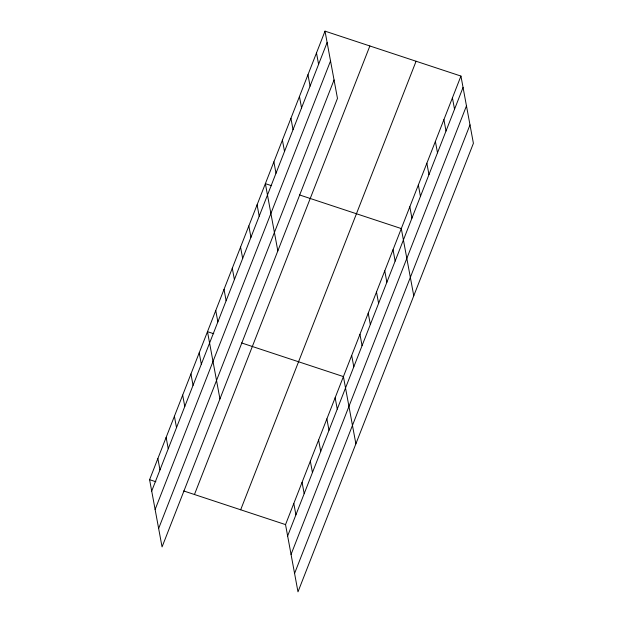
<?xml version="1.0" encoding="UTF-8"?>
<svg xmlns="http://www.w3.org/2000/svg" width="623" height="623" viewBox="0 0 623 623"><rect width="100%" height="100%" fill="white"/><g stroke="black" fill="none" stroke-linecap="round" stroke-linejoin="round"><path stroke-width="0.93" d="M325.011 31.15L337.471 98.395L162.058 546.932L149.598 479.687L325.011 31.15L460.942 76.068L473.402 143.313L297.989 591.85L285.529 524.605L460.942 76.068M151.701 491.064L327.114 42.528M155.119 509.497L330.533 60.961M158.639 528.491L334.053 79.954M194.454 494.506L369.867 45.977M240.673 509.785L416.086 61.249M287.639 535.982L463.053 87.446M291.058 554.423L466.463 105.887M294.578 573.417L469.991 124.88M271.651 185.724L265.367 183.653L277.827 250.898M299.461 194.921L401.298 228.571L413.765 295.816M213.759 333.741L207.482 331.67L219.942 398.915M241.576 342.938L343.413 376.588L355.881 443.833M149.598 479.687L155.875 481.758M183.692 490.955L285.529 524.605M452.423 97.858L454.533 109.235M443.903 119.647L446.013 131.017M435.384 141.429L437.494 152.806M426.864 163.218L428.967 174.596M418.345 185L420.447 196.377M409.825 206.789L411.928 218.167M393.035 249.722L395.138 261.099M384.765 270.865L386.867 282.242M376.494 292.008L378.605 303.385M368.224 313.159L370.335 324.528M316.492 52.939L318.594 64.309M359.954 334.302L362.064 345.679M307.964 74.721L310.075 86.099M351.684 355.445L353.794 366.822M299.445 96.51L301.555 107.888M290.925 118.292L293.036 129.67M335.143 397.739L337.253 409.116M282.406 140.082L284.516 151.459M326.88 418.882L328.983 430.259M273.886 161.863L275.997 173.241M318.61 440.025L320.713 451.402M310.34 461.168L312.442 472.546M257.097 204.796L259.207 216.173M302.069 482.319L304.18 493.696M248.826 225.947L250.937 237.316M293.799 503.462L295.909 514.839M240.556 247.09L242.666 258.467M232.293 268.233L234.396 279.61M224.023 289.376L226.126 300.753M215.753 310.527L217.863 321.904M199.212 352.813L201.322 364.19M190.942 373.956L193.052 385.333M182.671 395.107L184.782 406.484M174.401 416.25L176.511 427.627M166.131 437.393L168.241 448.77M157.868 458.544L159.971 469.921"/></g></svg>
